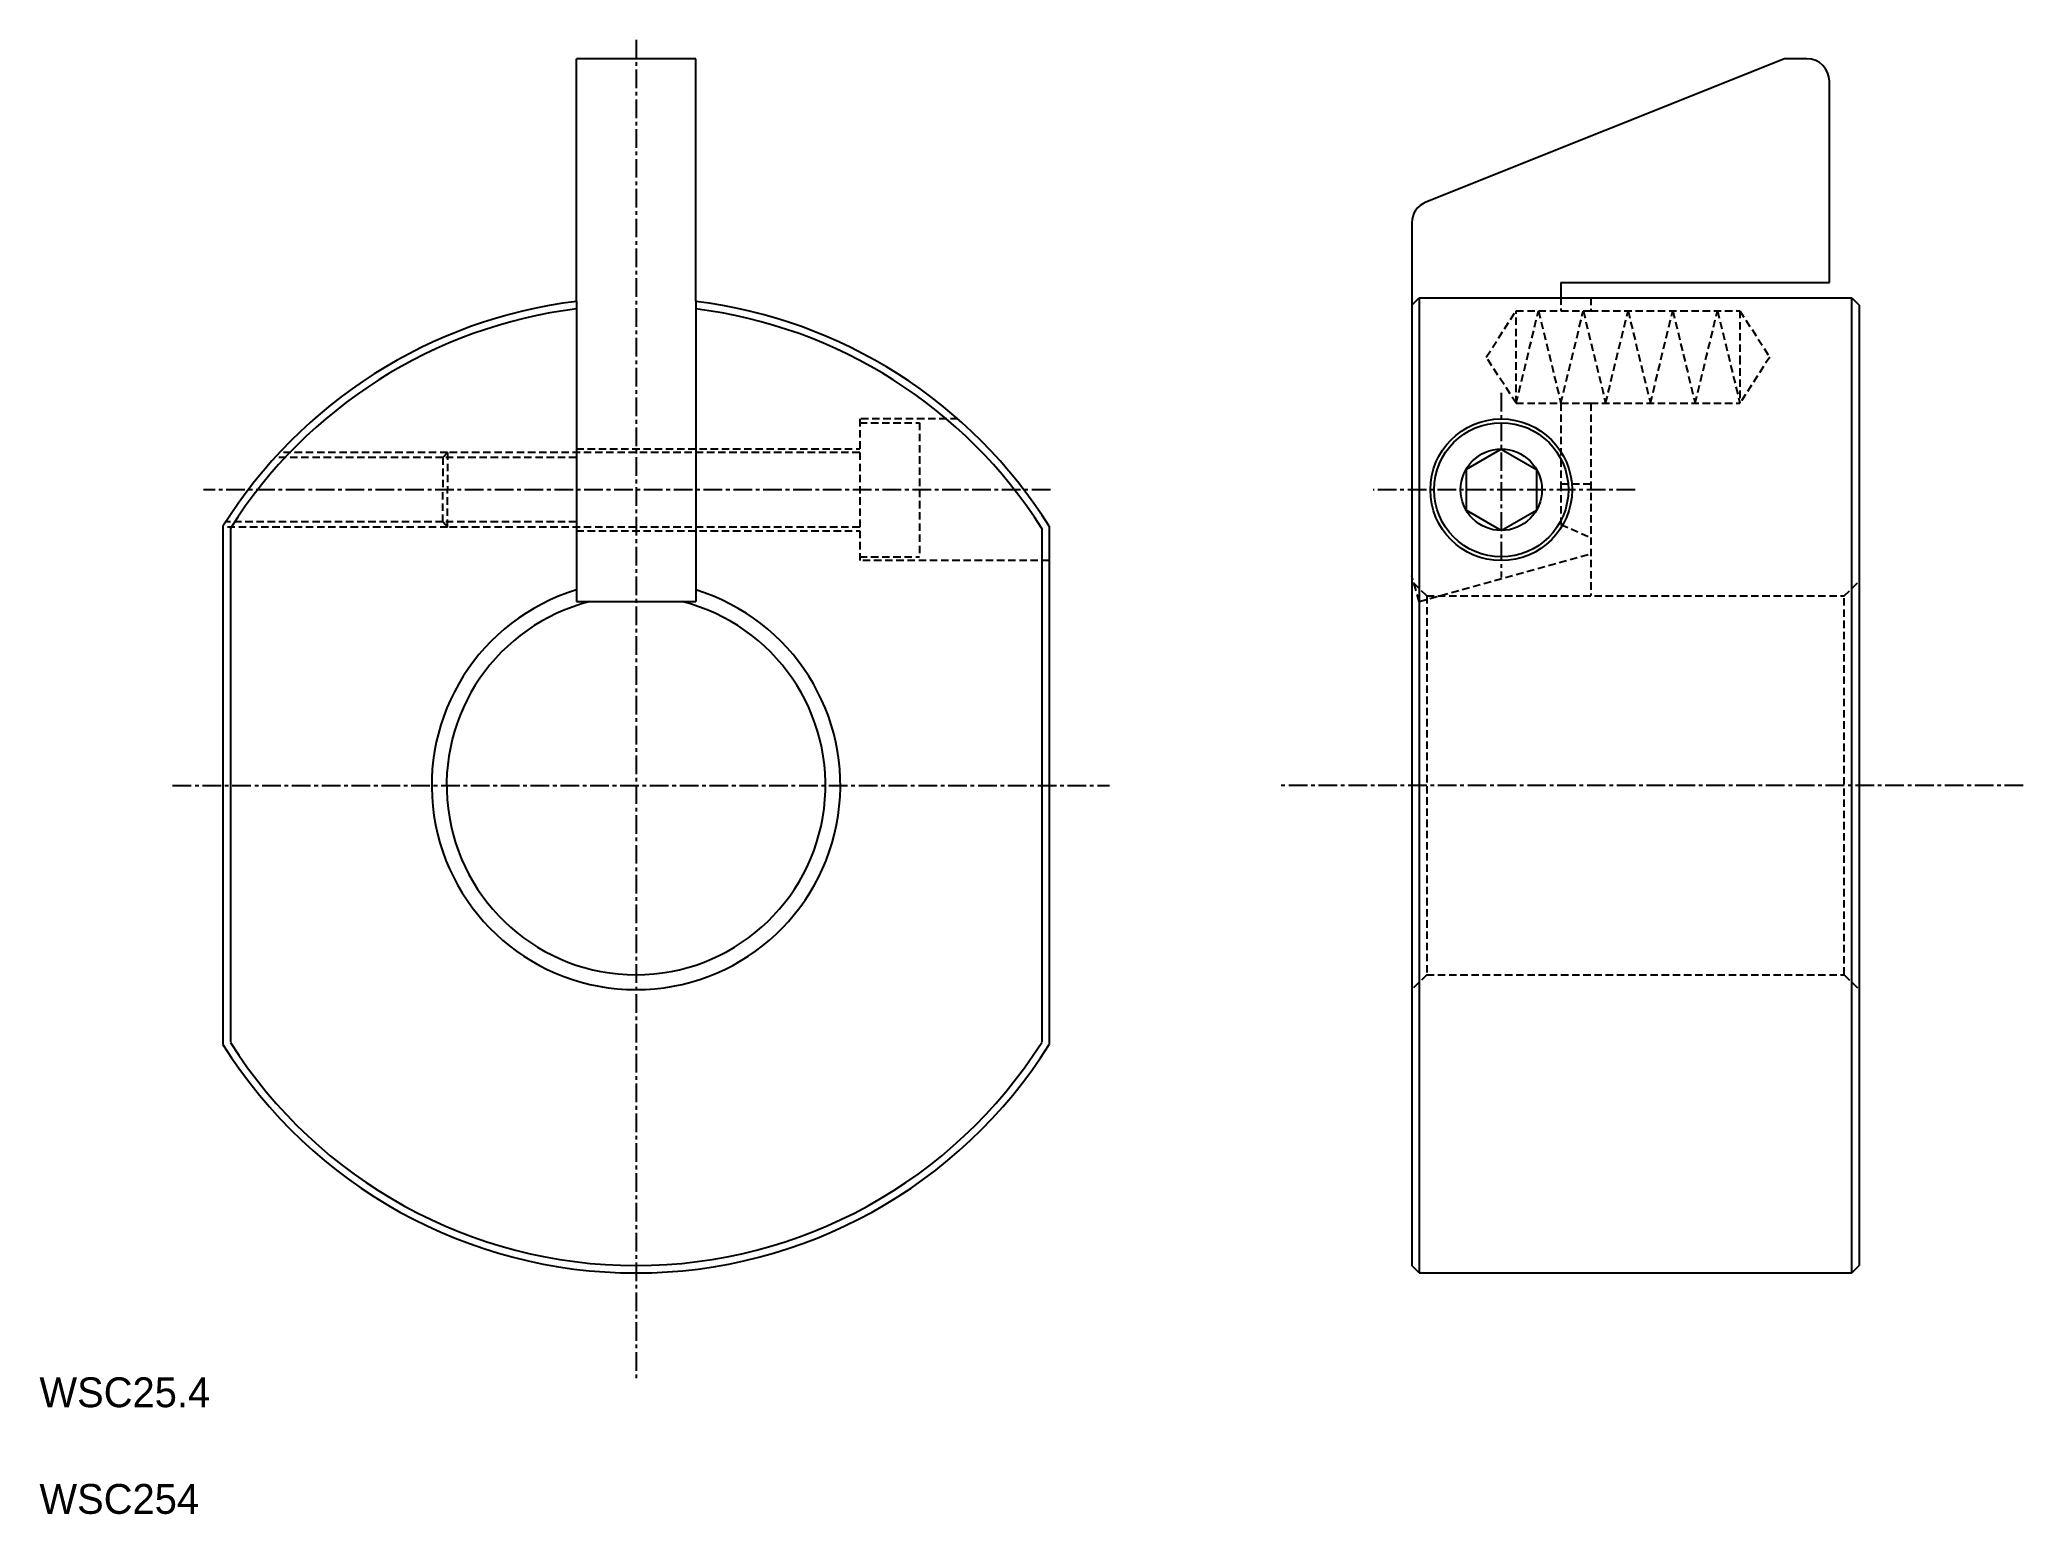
# Model space of a CAD drawing. Extents: x 38 to 171, y 38 to 137.
import ezdxf

# ---------------------------------------------------------------- set-up
doc = ezdxf.new("R2010")
doc.units = 0
doc.linetypes.add('CENTER', pattern=[2, 1.25, -0.25, 0.25, -0.25])
doc.linetypes.add('DASHED', pattern=[0.75, 0.5, -0.25])
doc.layers.get('0').update_dxf_attribs({"linetype": 'CONTINUOUS'})
doc.layers.add('CENTER', color=1, linetype='CENTER')

msp = doc.modelspace()

# ---------------------------------------------------------------- linework, layer by layer
at = {"color": 7, "linetype": 'CONTINUOUS'}
for p, q in [((74.26, 119.47), (74.26, 135.73)), ((82.26, 135.73), (74.26, 135.73)), ((82.26, 119.47), (82.26, 135.73)), ((155.27, 135.73), (131.22, 126.11)), ((156.77, 135.73), (155.27, 135.73)), ((158.27, 120.73), (158.27, 134.23)), ((130.27, 124.72), (130.27, 119.21)), ((130.27, 119.21), (130.77, 119.71)), ((130.77, 119.71), (159.77, 119.71)), ((130.77, 119.71), (130.77, 54.31)), ((140.27, 120.73), (158.27, 120.73)), ((140.27, 120.73), (140.27, 119.73)), ((159.77, 119.71), (160.27, 119.21)), ((159.77, 54.31), (159.77, 119.71)), ((74.26, 119.47), (74.26, 99.33)), ((82.26, 119.47), (82.26, 99.33)), ((130.27, 119.21), (130.27, 54.81)), ((160.27, 119.21), (160.27, 54.81)), ((136.27, 109.56), (133.91, 108.2)), ((136.27, 109.56), (138.64, 108.2)), ((133.91, 108.2), (133.91, 105.47)), ((138.64, 108.2), (138.64, 105.47)), ((136.27, 104.11), (133.91, 105.47)), ((136.27, 104.11), (138.64, 105.47)), ((50.56, 104.39), (50.56, 69.64)), ((51.06, 104.25), (51.06, 69.78)), ((105.46, 104.25), (105.46, 69.78)), ((105.96, 104.39), (105.96, 69.64)), ((74.26, 99.33), (75.21, 99.33)), ((75.21, 99.33), (81.32, 99.33)), ((81.32, 99.33), (82.26, 99.33)), ((130.77, 54.31), (130.27, 54.81)), ((159.77, 54.31), (160.27, 54.81)), ((130.77, 54.31), (159.77, 54.31))]:
    msp.add_line(p, q, dxfattribs=at)
at = {"color": 3, "linetype": 'DASHED'}
for p, q in [((140.27, 119.73), (140.27, 118.83)), ((142.27, 119.71), (142.27, 118.83)), ((135.27, 115.73), (137.27, 118.83)), ((137.27, 112.63), (138.77, 118.83)), ((137.27, 112.63), (137.27, 118.83)), ((137.27, 118.83), (140.27, 118.83)), ((138.77, 118.83), (140.27, 112.63)), ((140.27, 112.63), (141.77, 118.83)), ((140.27, 118.83), (142.27, 118.83)), ((141.77, 118.83), (143.27, 112.63)), ((142.27, 118.83), (152.27, 118.83)), ((143.27, 112.63), (144.77, 118.83)), ((144.77, 118.83), (146.27, 112.63)), ((146.27, 112.63), (147.77, 118.83)), ((147.77, 118.83), (149.27, 112.63)), ((149.27, 112.63), (150.77, 118.83)), ((150.77, 118.83), (152.27, 112.63)), ((152.27, 118.83), (154.27, 115.73)), ((152.27, 118.83), (152.27, 115.73)), ((137.27, 112.63), (135.27, 115.73)), ((154.27, 115.73), (152.27, 112.63)), ((152.27, 115.73), (152.27, 112.63)), ((137.27, 112.63), (140.27, 112.63)), ((140.27, 112.63), (140.27, 107.23)), ((140.27, 112.63), (142.27, 112.63)), ((142.27, 112.63), (152.27, 112.63)), ((142.27, 112.63), (142.27, 99.73)), ((93.26, 111.58), (93.26, 102.08)), ((99.84, 111.58), (93.26, 111.58)), ((93.26, 111.33), (97.26, 111.33)), ((97.26, 111.33), (97.26, 102.33)), ((65.62, 109.33), (54.37, 109.33)), ((65.62, 109.33), (65.31, 109)), ((93.26, 109.33), (65.62, 109.33)), ((65.62, 109.33), (65.62, 106.83)), ((74.26, 109.58), (93.26, 109.58)), ((65.31, 109), (54.06, 109)), ((74.26, 109), (65.31, 109)), ((65.31, 109), (65.31, 106.83)), ((65.31, 104.67), (65.31, 106.83)), ((65.62, 104.33), (65.62, 106.83)), ((140.27, 107.23), (140.27, 104.51)), ((140.27, 107.23), (142.27, 107.23)), ((65.62, 104.33), (50.56, 104.33)), ((65.31, 104.67), (50.74, 104.67)), ((74.26, 104.67), (65.31, 104.67)), ((65.62, 104.33), (65.31, 104.67)), ((93.26, 104.33), (65.62, 104.33)), ((74.26, 104.08), (93.26, 104.08)), ((140.27, 104.51), (142.27, 103.62)), ((130.77, 99.33), (142.27, 102.53)), ((93.26, 102.33), (97.26, 102.33)), ((105.96, 102.08), (93.26, 102.08)), ((130.77, 99.33), (130.27, 101.06)), ((131.27, 99.71), (130.27, 100.71)), ((159.27, 99.71), (160.27, 100.71)), ((131.27, 99.71), (159.27, 99.71)), ((131.27, 99.71), (131.27, 74.31)), ((159.27, 74.31), (159.27, 99.71)), ((131.27, 74.31), (130.27, 73.31)), ((131.27, 74.31), (159.27, 74.31)), ((159.27, 74.31), (160.27, 73.31))]:
    msp.add_line(p, q, dxfattribs=at)
at = {"color": 7, "linetype": 'CONTINUOUS'}
for radius in [4.75, 4.5, 2.73]:
    msp.add_circle((136.27, 106.83), radius, dxfattribs=at)
for centre, radius, start, end in [((156.77, 134.23), 1.5, 0, 90), ((131.77, 124.72), 1.5, 111.8014, 180), ((78.26, 87.01), 32.7, 97.0263, 147.8971), ((78.26, 87.01), 32.2, 97.1359, 147.642), ((78.26, 87.01), 32.7, 32.1029, 82.9737), ((78.26, 87.01), 32.2, 32.358, 82.8641), ((78.26, 87.01), 13.7, 106.976, 73.024), ((78.26, 87.01), 12.7, 104.037, 75.963), ((78.26, 87.01), 32.7, 212.1029, 327.8971), ((78.26, 87.01), 32.2, 212.358, 327.642)]:
    msp.add_arc(centre, radius, start, end, dxfattribs=at)
at = {"layer": 'CENTER', "color": 1, "linetype": 'CENTER'}
for p, q in [((78.26, 137.01), (78.26, 47.01)), ((136.27, 113.34), (136.27, 100.95)), ((106.04, 106.83), (49.26, 106.83)), ((145.25, 106.83), (127.69, 106.83)), ((47.19, 87.01), (110.01, 87.01)), ((171.27, 87.01), (121.5, 87.01))]:
    msp.add_line(p, q, dxfattribs=at)

# ---------------------------------------------------------------- texts
at = {"color": 7, "linetype": 'CONTINUOUS'}
for s, p in [('WSC25.4', (38.26, 45.31)), ('WSC254', (38.26, 38.16))]:
    msp.add_text(s, height=2, dxfattribs=at).set_placement(p)

doc.saveas('drawing.dxf')
